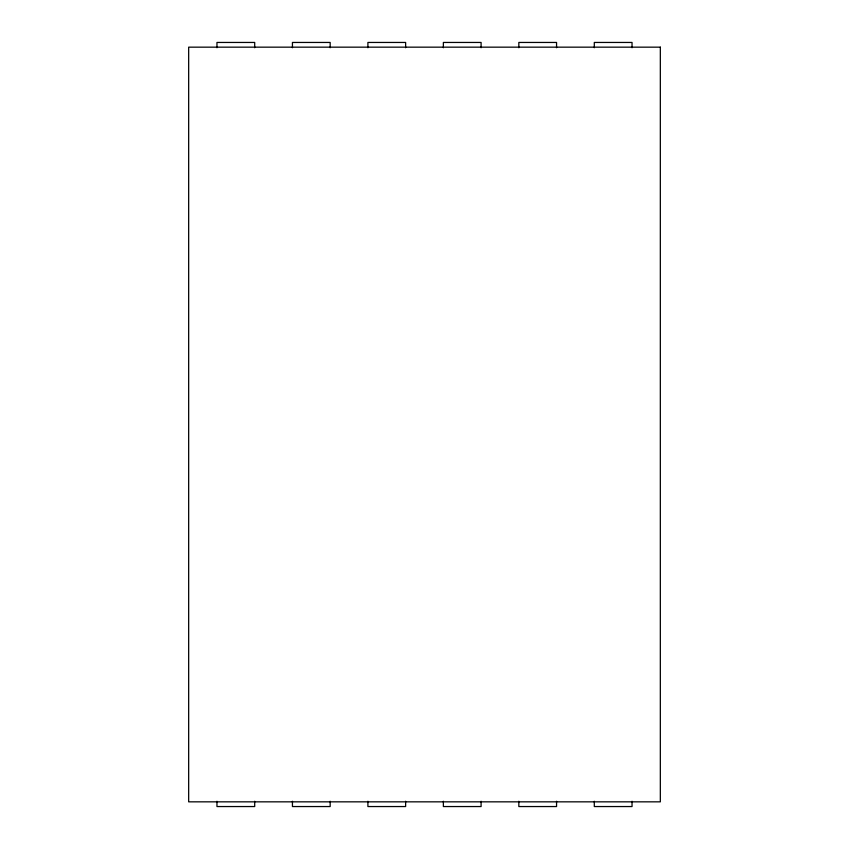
<?xml version="1.0" encoding="UTF-8"?>
<svg xmlns="http://www.w3.org/2000/svg" width="849" height="849" viewBox="0 0 849 849"><rect width="100%" height="100%" fill="white"/><g stroke="black" fill="none" stroke-linecap="round" stroke-linejoin="round"><path stroke-width="1.27" d="M632.038 47.735L632.038 42.45L594.3 42.45L594.3 47.735M632.038 801.265L632.038 806.55L594.3 806.55L594.3 801.265M556.562 47.735L556.562 42.45L518.835 42.45L518.835 47.735M556.562 801.265L556.562 806.55L518.835 806.55L518.835 801.265M481.096 47.735L481.096 42.45L443.369 42.45L443.369 47.735M481.096 801.265L481.096 806.55L443.369 806.55L443.369 801.265M405.631 47.735L405.631 42.45L367.904 42.45L367.904 47.735M405.631 801.265L405.631 806.55L367.904 806.55L367.904 801.265M330.165 47.735L330.165 42.45L292.438 42.45L292.438 47.735M330.165 801.265L330.165 806.55L292.438 806.55L292.438 801.265M254.7 47.735L254.7 42.45L216.962 42.45L216.962 47.735M254.7 801.265L254.7 806.55L216.962 806.55L216.962 801.265M660.331 47.162L188.669 47.162L188.669 801.838L660.331 801.838L660.331 47.162"/></g></svg>
